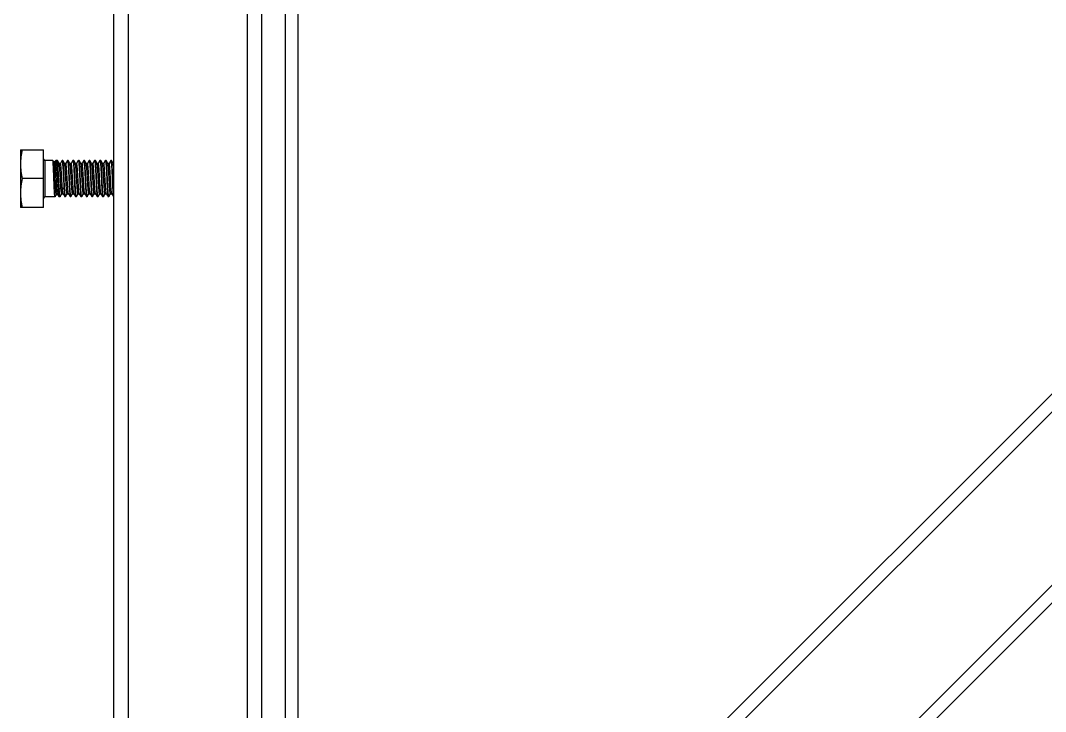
# Model space of a CAD drawing. Extents: x 27938 to 1507990, y 110129 to 923079.
# Drawn here: x 457986 to 460513, y 366920 to 368624 of the extents above; entities that cross this region are included whole.
import ezdxf

# ---------------------------------------------------------------- set-up
doc = ezdxf.new("R2010")
doc.units = 0
doc.header["$LTSCALE"] = 1000
doc.header["$MEASUREMENT"] = 0

msp = doc.modelspace()

# ---------------------------------------------------------------- linework, layer by layer
at = {"linetype": 'Continuous'}
for p, q in [((458670.6, 366000.4), (458670.6, 369014.1)), ((458639.5, 366583.6), (458639.5, 368882.5)), ((459114.5, 366288.5), (461659.9, 368833.9)), ((459136.5, 366266.5), (461681.9, 368811.9)), ((458216.9, 365738.8), (458216.9, 368698.5)), ((458252.4, 365738.8), (458252.4, 368698.5)), ((458546.1, 365738.8), (458546.1, 368698.5)), ((458581.7, 365738.8), (458581.7, 368698.5)), ((459350.4, 366052.6), (461895.9, 368598)), ((459372.5, 366030.6), (461917.9, 368576)), ((457986.4, 368305.3), (457986.4, 368162.9)), ((457986.4, 368305.3), (458043.4, 368305.3)), ((458043.4, 368162.9), (458043.4, 368305.3)), ((458046.9, 368189.6), (458046.9, 368278.6)), ((458066.2, 368278.6), (458046.9, 368278.6)), ((458066.2, 368278.5), (458066.2, 368278.6)), ((458068.2, 368275.3), (458066.2, 368278.5)), ((458073.1, 368278.4), (458071.3, 368275.3)), ((458073.1, 368278.4), (458073.4, 368278.6)), ((458077.4, 368278.6), (458073.4, 368278.6)), ((458077.6, 368278.5), (458077.4, 368278.6)), ((458081.6, 368271.5), (458077.6, 368278.5)), ((458088.6, 368278.4), (458084.7, 368271.7)), ((458088.6, 368278.4), (458088.8, 368278.6)), ((458090.6, 368278.6), (458088.8, 368278.6)), ((458090.8, 368278.5), (458090.6, 368278.6)), ((458095, 368271.2), (458090.8, 368278.5)), ((458102.1, 368278.5), (458098, 368271.4)), ((458102.1, 368278.5), (458102.3, 368278.6)), ((458104, 368278.6), (458102.3, 368278.6)), ((458104.1, 368278.5), (458104, 368278.6)), ((458108.4, 368271.2), (458104.1, 368278.5)), ((458115.5, 368278.5), (458111.4, 368271.4)), ((458115.5, 368278.5), (458115.6, 368278.6)), ((458117.3, 368278.6), (458115.6, 368278.6)), ((458117.5, 368278.5), (458117.3, 368278.6)), ((458121.7, 368271.2), (458117.5, 368278.5)), ((458128.8, 368278.5), (458124.7, 368271.4)), ((458128.8, 368278.5), (458129, 368278.6)), ((458130.7, 368278.6), (458129, 368278.6)), ((458130.8, 368278.5), (458130.7, 368278.6)), ((458135, 368271.2), (458130.8, 368278.5)), ((458142.2, 368278.5), (458138.1, 368271.4)), ((458142.2, 368278.5), (458142.3, 368278.6)), ((458144, 368278.6), (458142.3, 368278.6)), ((458144.2, 368278.5), (458144, 368278.6)), ((458148.4, 368271.2), (458144.2, 368278.5)), ((458155.5, 368278.5), (458151.4, 368271.4)), ((458155.5, 368278.5), (458155.7, 368278.6)), ((458157.4, 368278.6), (458155.7, 368278.6)), ((458157.5, 368278.5), (458157.4, 368278.6)), ((458161.7, 368271.2), (458157.5, 368278.5)), ((458168.9, 368278.5), (458164.8, 368271.4)), ((458168.9, 368278.5), (458169, 368278.6)), ((458170.7, 368278.6), (458169, 368278.6)), ((458170.9, 368278.5), (458170.7, 368278.6)), ((458175.1, 368271.2), (458170.9, 368278.5)), ((458182.2, 368278.5), (458178.1, 368271.4)), ((458182.2, 368278.5), (458182.4, 368278.6)), ((458184, 368278.6), (458182.4, 368278.6)), ((458184.2, 368278.5), (458184, 368278.6)), ((458188.4, 368271.2), (458184.2, 368278.5)), ((458195.5, 368278.5), (458191.5, 368271.4)), ((458195.5, 368278.5), (458195.7, 368278.6)), ((458197.4, 368278.6), (458195.7, 368278.6)), ((458197.6, 368278.5), (458197.4, 368278.6)), ((458201.8, 368271.2), (458197.6, 368278.5)), ((458208.9, 368278.5), (458204.8, 368271.4)), ((458208.9, 368278.5), (458209.1, 368278.6)), ((458210.7, 368278.6), (458209.1, 368278.6)), ((458210.9, 368278.5), (458210.7, 368278.6)), ((458215.1, 368271.2), (458210.9, 368278.5)), ((458071.4, 368275.3), (458068.2, 368275.3)), ((458068.2, 368275.1), (458068.2, 368275.3)), ((458084.8, 368271.7), (458081.5, 368271.7)), ((458098.1, 368271.4), (458094.9, 368271.4)), ((458111.5, 368271.4), (458108.3, 368271.4)), ((458124.8, 368271.4), (458121.6, 368271.4)), ((458138.2, 368271.4), (458134.9, 368271.4)), ((458151.5, 368271.4), (458148.3, 368271.4)), ((458164.9, 368271.4), (458161.6, 368271.4)), ((458178.2, 368271.4), (458175, 368271.4)), ((458191.6, 368271.4), (458188.3, 368271.4)), ((458204.9, 368271.4), (458201.7, 368271.4)), ((458216.9, 368271.4), (458215, 368271.4)), ((458043.4, 368234.1), (457990.4, 368234.1)), ((458134.1, 368231.7), (458134, 368234.1)), ((458145.7, 368234.1), (458145.8, 368231.7)), ((458086.2, 368211.6), (458082, 368207.2)), ((458089.5, 368211.6), (458086.2, 368211.6)), ((458093.7, 368207.2), (458089.5, 368211.6)), ((458071.5, 368189.6), (458046.9, 368189.6)), ((458071.6, 368189.7), (458071.5, 368189.6)), ((458071.6, 368189.7), (458074.9, 368195.4)), ((458074.7, 368195.4), (458078, 368195.4)), ((458077.9, 368195.5), (458081.2, 368189.8)), ((458081.2, 368189.8), (458081.4, 368189.6)), ((458083.9, 368189.6), (458081.4, 368189.6)), ((458084.1, 368189.8), (458083.9, 368189.6)), ((458084.1, 368189.8), (458088.2, 368196.8)), ((458088.1, 368196.8), (458091.4, 368196.8)), ((458091.3, 368197), (458095.4, 368189.8)), ((458097.3, 368189.6), (458095.6, 368189.6)), ((458097.5, 368189.8), (458097.3, 368189.6)), ((458097.5, 368189.8), (458101.6, 368196.8)), ((458101.5, 368196.8), (458104.7, 368196.8)), ((458104.6, 368197), (458104.5, 368197.2)), ((458104.6, 368197), (458108.8, 368189.8)), ((458108.8, 368189.8), (458109, 368189.6)), ((458110.6, 368189.6), (458109, 368189.6)), ((458110.8, 368189.8), (458110.6, 368189.6)), ((458110.8, 368189.8), (458114.9, 368196.8)), ((458114.8, 368196.8), (458118.1, 368196.8)), ((458117.9, 368197), (458117.9, 368197.2)), ((458117.9, 368197), (458122.1, 368189.8)), ((458122.1, 368189.8), (458122.3, 368189.6)), ((458124, 368189.6), (458122.3, 368189.6)), ((458124.2, 368189.8), (458124, 368189.6)), ((458124.2, 368189.8), (458128.3, 368196.8)), ((458128.2, 368196.8), (458131.4, 368196.8)), ((458131.3, 368197), (458131.2, 368197.2)), ((458131.3, 368197), (458135.5, 368189.8)), ((458135.5, 368189.8), (458135.7, 368189.6)), ((458137.3, 368189.6), (458135.7, 368189.6)), ((458137.5, 368189.8), (458137.3, 368189.6)), ((458137.5, 368189.8), (458141.6, 368196.8)), ((458141.5, 368196.8), (458144.7, 368196.8)), ((458144.6, 368197), (458148.8, 368189.8)), ((458150.7, 368189.6), (458149, 368189.6)), ((458150.9, 368189.8), (458150.7, 368189.6)), ((458150.9, 368189.8), (458155, 368196.8)), ((458154.9, 368196.8), (458158.1, 368196.8)), ((458158, 368197), (458157.9, 368197.2)), ((458158, 368197), (458162.2, 368189.8)), ((458162.2, 368189.8), (458162.4, 368189.6)), ((458164, 368189.6), (458162.4, 368189.6)), ((458164.2, 368189.8), (458164, 368189.6)), ((458164.2, 368189.8), (458168.3, 368196.8)), ((458168.2, 368196.8), (458171.4, 368196.8)), ((458171.3, 368197), (458171.2, 368197.2)), ((458171.3, 368197), (458175.5, 368189.8)), ((458175.5, 368189.8), (458175.7, 368189.6)), ((458177.4, 368189.6), (458175.7, 368189.6)), ((458177.5, 368189.8), (458177.4, 368189.6)), ((458177.5, 368189.8), (458181.7, 368196.8)), ((458181.6, 368196.8), (458184.8, 368196.8)), ((458184.7, 368197), (458184.6, 368197.3)), ((458184.7, 368197), (458188.9, 368189.8)), ((458188.9, 368189.8), (458189, 368189.6)), ((458190.7, 368189.6), (458189, 368189.6)), ((458190.9, 368189.8), (458190.7, 368189.6)), ((458190.9, 368189.8), (458195, 368196.8)), ((458194.9, 368196.8), (458198.1, 368196.8)), ((458198, 368197), (458202.2, 368189.8)), ((458202.2, 368189.8), (458202.4, 368189.6)), ((458204.1, 368189.6), (458202.4, 368189.6)), ((458204.2, 368189.8), (458204.1, 368189.6)), ((458204.2, 368189.8), (458208.3, 368196.8)), ((458208.2, 368196.8), (458211.5, 368196.8)), ((458211.4, 368197), (458211.3, 368197.3)), ((458211.4, 368197), (458215.6, 368189.8)), ((458215.6, 368189.8), (458215.7, 368189.6)), ((458216.9, 368189.6), (458215.7, 368189.6)), ((458043.4, 368162.9), (457986.4, 368162.9))]:
    msp.add_line(p, q, dxfattribs=at)
for centre, start, end in [((458046.9, 368282.2), 180, 270), ((458046.9, 368186.1), 90, 180)]:
    msp.add_arc(centre, 3.56, start, end, dxfattribs=at)
for points in [[(457990.4, 368305.3), (457988, 368293.6), (457986.4, 368281.7), (457986.4, 368269.7)], [(457986.4, 368269.7), (457986.4, 368257.8), (457988, 368245.8), (457990.4, 368234.1)], [(457990.4, 368234.1), (457988, 368222.4), (457986.4, 368210.5), (457986.4, 368198.5)], [(457986.4, 368198.5), (457986.4, 368186.6), (457988, 368174.6), (457990.4, 368162.9)]]:
    msp.add_open_spline(points, degree=3, dxfattribs=at)
for points, knots in [([(458068.7, 368234.1), (458068.5, 368239.6), (458068.2, 368247.5), (458067.8, 368257.7), (458067.5, 368264.2), (458067.2, 368269.7), (458066.9, 368273.9), (458066.6, 368276.7), (458066.5, 368278.1), (458066.2, 368278.5)], [0, 0, 0, 0, 0.36864, 0.53657, 0.68548, 0.810114, 0.906077, 0.97003, 1, 1, 1, 1]), ([(458073.4, 368278.6), (458073.5, 368278.6), (458073.8, 368278.3), (458074.1, 368277.2), (458074.6, 368274.7), (458075, 368270.7), (458075.5, 368265.2), (458076, 368258.5), (458076.5, 368250.9), (458077, 368242.7), (458077.3, 368237), (458077.5, 368234.1)], [0, 0, 0, 0, 0.007547, 0.022985, 0.080637, 0.173055, 0.296975, 0.447746, 0.61965, 0.806111, 1, 1, 1, 1]), ([(458080.6, 368234.1), (458080.4, 368239.5), (458080, 368247.4), (458079.5, 368257.5), (458079.1, 368264), (458078.7, 368269.5), (458078.4, 368273.7), (458078, 368276.6), (458077.8, 368278.1), (458077.6, 368278.5)], [0, 0, 0, 0, 0.365079, 0.53175, 0.679987, 0.804667, 0.901508, 0.967249, 1, 1, 1, 1]), ([(458088.8, 368278.6), (458088.9, 368278.6), (458089.1, 368278.3), (458089.3, 368277.7), (458089.5, 368276.6), (458089.8, 368274.4), (458090.2, 368270.6), (458090.6, 368265.2), (458091, 368258.5), (458091.4, 368250.9), (458091.9, 368242.7), (458092.1, 368237), (458092.3, 368234.1)], [0, 0, 0, 0, 0.006868, 0.022, 0.046199, 0.079427, 0.17181, 0.295831, 0.44681, 0.618994, 0.805771, 1, 1, 1, 1]), ([(458094, 368234.1), (458093.7, 368239.5), (458093.3, 368247.4), (458092.8, 368257.4), (458092.4, 368263.9), (458092, 368269.4), (458091.7, 368273.7), (458091.3, 368276.5), (458091, 368278), (458090.8, 368278.5)], [0, 0, 0, 0, 0.364025, 0.530311, 0.678341, 0.803035, 0.90014, 0.966414, 1, 1, 1, 1]), ([(458102.3, 368278.6), (458102.4, 368278.6), (458102.6, 368278.3), (458102.7, 368277.7), (458103, 368276.6), (458103.3, 368274.4), (458103.6, 368270.6), (458104, 368265.2), (458104.4, 368258.5), (458104.8, 368250.9), (458105.2, 368242.7), (458105.5, 368237), (458105.6, 368234.1)], [0, 0, 0, 0, 0.006693, 0.021771, 0.045952, 0.079179, 0.171588, 0.295652, 0.446676, 0.6189, 0.805722, 1, 1, 1, 1]), ([(458107.3, 368234.1), (458107, 368239.5), (458106.7, 368247.4), (458106.1, 368257.4), (458105.8, 368263.9), (458105.4, 368269.4), (458105, 368273.7), (458104.6, 368276.5), (458104.4, 368278), (458104.1, 368278.5)], [0, 0, 0, 0, 0.364027, 0.530312, 0.678339, 0.803032, 0.900139, 0.966415, 1, 1, 1, 1]), ([(458115.6, 368278.6), (458115.7, 368278.6), (458115.9, 368278.3), (458116.1, 368277.7), (458116.3, 368276.6), (458116.6, 368274.4), (458117, 368270.6), (458117.4, 368265.2), (458117.8, 368258.5), (458118.2, 368250.9), (458118.6, 368242.7), (458118.8, 368237), (458119, 368234.1)], [0, 0, 0, 0, 0.006696, 0.021778, 0.045963, 0.079194, 0.171608, 0.295673, 0.446692, 0.618909, 0.805729, 1, 1, 1, 1]), ([(458120.7, 368234.1), (458120.4, 368239.5), (458120, 368247.4), (458119.5, 368257.4), (458119.1, 368263.9), (458118.7, 368269.4), (458118.4, 368273.7), (458118, 368276.5), (458117.7, 368278), (458117.5, 368278.5)], [0, 0, 0, 0, 0.364034, 0.530325, 0.678352, 0.803041, 0.900142, 0.966414, 1, 1, 1, 1]), ([(458129, 368278.6), (458129.1, 368278.6), (458129.3, 368278.3), (458129.4, 368277.7), (458129.7, 368276.6), (458129.9, 368274.4), (458130.3, 368270.6), (458130.7, 368265.2), (458131.1, 368258.5), (458131.5, 368250.9), (458131.9, 368242.7), (458132.2, 368237), (458132.3, 368234.1)], [0, 0, 0, 0, 0.006683, 0.021751, 0.045922, 0.07914, 0.171535, 0.295594, 0.446618, 0.618857, 0.805703, 1, 1, 1, 1]), ([(458134, 368234.1), (458133.7, 368239.5), (458133.4, 368247.4), (458132.8, 368257.4), (458132.5, 368263.9), (458132.1, 368269.4), (458131.7, 368273.7), (458131.3, 368276.5), (458131.1, 368278), (458130.8, 368278.5)], [0, 0, 0, 0, 0.364016, 0.530299, 0.678328, 0.803022, 0.900132, 0.966412, 1, 1, 1, 1]), ([(458142.3, 368278.6), (458142.4, 368278.6), (458142.6, 368278.3), (458142.8, 368277.7), (458143, 368276.6), (458143.3, 368274.4), (458143.6, 368270.6), (458144, 368265.2), (458144.4, 368258.5), (458144.9, 368250.9), (458145.3, 368242.7), (458145.5, 368237), (458145.7, 368234.1)], [0, 0, 0, 0, 0.006671, 0.021725, 0.045886, 0.079098, 0.171491, 0.295553, 0.446588, 0.618835, 0.805687, 1, 1, 1, 1]), ([(458147.3, 368234.1), (458147.1, 368239.5), (458146.7, 368247.4), (458146.2, 368257.4), (458145.8, 368263.9), (458145.4, 368269.4), (458145.1, 368273.7), (458144.6, 368276.5), (458144.4, 368278), (458144.2, 368278.5)], [0, 0, 0, 0, 0.364022, 0.530315, 0.678347, 0.803036, 0.900137, 0.966413, 1, 1, 1, 1]), ([(458155.7, 368278.6), (458155.8, 368278.6), (458156, 368278.3), (458156.1, 368277.7), (458156.3, 368276.6), (458156.6, 368274.4), (458157, 368270.6), (458157.4, 368265.2), (458157.8, 368258.5), (458158.2, 368250.9), (458158.6, 368242.7), (458158.9, 368237), (458159, 368234.1)], [0, 0, 0, 0, 0.006673, 0.021728, 0.04589, 0.079102, 0.171488, 0.295544, 0.446579, 0.618833, 0.80569, 1, 1, 1, 1]), ([(458160.7, 368234.1), (458160.4, 368239.5), (458160.1, 368247.4), (458159.5, 368257.4), (458159.1, 368263.9), (458158.8, 368269.4), (458158.4, 368273.7), (458158, 368276.5), (458157.8, 368278), (458157.5, 368278.5)], [0, 0, 0, 0, 0.364021, 0.530312, 0.678344, 0.803036, 0.900139, 0.966413, 1, 1, 1, 1]), ([(458169, 368278.6), (458169.1, 368278.6), (458169.3, 368278.3), (458169.5, 368277.7), (458169.7, 368276.6), (458170, 368274.4), (458170.3, 368270.6), (458170.7, 368265.2), (458171.1, 368258.5), (458171.5, 368250.9), (458172, 368242.7), (458172.2, 368237), (458172.4, 368234.1)], [0, 0, 0, 0, 0.006683, 0.021749, 0.045921, 0.079139, 0.171536, 0.295597, 0.446627, 0.618868, 0.805705, 1, 1, 1, 1]), ([(458174, 368234.1), (458173.8, 368239.5), (458173.4, 368247.4), (458172.9, 368257.4), (458172.5, 368263.9), (458172.1, 368269.4), (458171.8, 368273.7), (458171.3, 368276.5), (458171.1, 368278), (458170.9, 368278.5)], [0, 0, 0, 0, 0.364024, 0.530311, 0.678341, 0.803035, 0.90014, 0.966414, 1, 1, 1, 1]), ([(458182.4, 368278.6), (458182.5, 368278.6), (458182.7, 368278.3), (458182.8, 368277.7), (458183, 368276.6), (458183.3, 368274.4), (458183.7, 368270.6), (458184.1, 368265.2), (458184.5, 368258.5), (458184.9, 368250.9), (458185.3, 368242.7), (458185.6, 368237), (458185.7, 368234.1)], [0, 0, 0, 0, 0.006692, 0.02177, 0.045951, 0.079177, 0.171585, 0.295649, 0.446674, 0.618898, 0.805721, 1, 1, 1, 1]), ([(458186.2, 368257.1), (458186.1, 368259.8), (458185.8, 368264.8), (458185.4, 368270.6), (458185, 368274.2), (458184.8, 368276.2), (458184.5, 368277.5), (458184.4, 368278.2), (458184.2, 368278.5)], [0, 0, 0, 0, 0.386254, 0.691736, 0.808776, 0.899775, 0.963628, 1, 1, 1, 1]), ([(458195.7, 368278.6), (458195.9, 368278.6), (458196.1, 368277.9), (458196.3, 368277), (458196.6, 368275.1), (458196.8, 368272.6), (458197.1, 368269.5), (458197.5, 368264.3), (458197.7, 368260), (458197.9, 368257.1)], [0, 0, 0, 0, 0.021095, 0.073096, 0.157182, 0.272316, 0.416719, 0.588047, 1, 1, 1, 1]), ([(458200.7, 368234.1), (458200.5, 368239.5), (458200.1, 368247.4), (458199.6, 368257.4), (458199.2, 368263.9), (458198.8, 368269.4), (458198.4, 368273.7), (458198, 368276.5), (458197.8, 368278), (458197.6, 368278.5)], [0, 0, 0, 0, 0.364034, 0.530327, 0.678354, 0.803043, 0.900143, 0.966415, 1, 1, 1, 1]), ([(458209.1, 368278.6), (458209.2, 368278.6), (458209.4, 368278.3), (458209.5, 368277.7), (458209.7, 368276.6), (458210, 368274.4), (458210.4, 368270.6), (458210.8, 368265.2), (458211.2, 368258.5), (458211.6, 368250.9), (458212, 368242.7), (458212.3, 368237), (458212.4, 368234.1)], [0, 0, 0, 0, 0.006682, 0.021748, 0.045918, 0.079135, 0.171528, 0.295585, 0.446611, 0.618853, 0.805701, 1, 1, 1, 1]), ([(458214.1, 368234.1), (458213.8, 368239.5), (458213.4, 368247.4), (458212.9, 368257.4), (458212.5, 368263.9), (458212.1, 368269.4), (458211.8, 368273.7), (458211.4, 368276.5), (458211.2, 368278), (458210.9, 368278.5)], [0, 0, 0, 0, 0.364017, 0.530302, 0.678331, 0.803024, 0.900132, 0.966412, 1, 1, 1, 1]), ([(458074.7, 368195.4), (458074.7, 368195.4), (458074.5, 368195.7), (458074.3, 368196.2), (458074.1, 368197.1), (458073.8, 368199.1), (458073.4, 368202.3), (458073.1, 368207), (458072.7, 368212.8), (458072.3, 368219.4), (458071.9, 368226.5), (458071.3, 368236.4), (458070.8, 368246.2), (458070.3, 368255.5), (458069.9, 368261.5), (458069.5, 368266.6), (458069.1, 368270.6), (458068.7, 368273.3), (458068.5, 368274.7), (458068.2, 368275.1)], [0, 0, 0, 0, 0.003488, 0.010904, 0.022688, 0.038824, 0.083607, 0.143647, 0.216697, 0.300025, 0.390537, 0.484902, 0.671459, 0.756962, 0.833182, 0.897479, 0.947675, 0.982144, 1, 1, 1, 1]), ([(458077.9, 368195.5), (458077.6, 368196), (458077.4, 368197.5), (458077, 368200.3), (458076.6, 368204.4), (458076.2, 368209.7), (458075.8, 368215.9), (458075.2, 368225.3), (458074.7, 368235.1), (458074.2, 368245), (458073.8, 368252.1), (458073.4, 368258.5), (458073, 368264.1), (458072.6, 368268.7), (458072.3, 368272), (458071.9, 368274.1), (458071.7, 368275), (458071.5, 368275.3), (458071.4, 368275.3)], [0, 0, 0, 0, 0.018844, 0.055045, 0.107437, 0.174076, 0.252464, 0.339678, 0.527511, 0.621285, 0.710453, 0.791854, 0.862644, 0.920393, 0.963178, 0.989688, 0.996707, 1, 1, 1, 1]), ([(458086.2, 368211.6), (458085.7, 368217.6), (458085.2, 368227), (458084.5, 368239.6), (458083.9, 368248.9), (458083.4, 368257.1), (458082.9, 368263.1), (458082.5, 368267), (458082.3, 368269), (458082, 368270.5), (458081.8, 368271.2), (458081.6, 368271.5)], [0, 0, 0, 0, 0.303539, 0.468638, 0.62733, 0.768529, 0.882427, 0.926602, 0.961222, 0.985757, 1, 1, 1, 1]), ([(458089.5, 368211.6), (458089.3, 368214.6), (458088.9, 368220.9), (458088.3, 368230.8), (458087.7, 368240.9), (458087.2, 368250.5), (458086.7, 368257.8), (458086.3, 368262.8), (458086, 368265.9), (458085.7, 368268.2), (458085.4, 368270.1), (458085.2, 368271), (458084.9, 368271.7), (458084.8, 368271.7)], [0, 0, 0, 0, 0.15003, 0.317321, 0.489066, 0.652114, 0.794019, 0.853588, 0.904016, 0.944371, 0.97394, 0.992316, 1, 1, 1, 1]), ([(458101.5, 368196.8), (458101.4, 368196.8), (458101.2, 368197.1), (458100.9, 368198), (458100.6, 368199.9), (458100.2, 368203.1), (458099.8, 368207.5), (458099.4, 368212.7), (458099, 368218.8), (458098.6, 368225.4), (458098.1, 368234.6), (458097.6, 368243.8), (458097, 368252.5), (458096.7, 368258.2), (458096.3, 368263), (458095.9, 368266.8), (458095.5, 368269.4), (458095.2, 368270.8), (458095, 368271.2)], [0, 0, 0, 0, 0.003515, 0.010772, 0.037949, 0.081609, 0.140308, 0.211978, 0.294061, 0.383612, 0.477415, 0.664253, 0.750571, 0.827952, 0.893624, 0.945254, 0.981055, 1, 1, 1, 1]), ([(458104.5, 368197.2), (458104.3, 368197.7), (458104, 368199.2), (458103.7, 368202), (458103.3, 368206), (458102.7, 368213), (458102.1, 368223.4), (458101.5, 368234.4), (458100.9, 368243.5), (458100.5, 368250), (458100.2, 368255.9), (458099.8, 368261.1), (458099.4, 368265.3), (458099, 368268.4), (458098.7, 368270.3), (458098.4, 368271.2), (458098.2, 368271.4), (458098.1, 368271.4)], [0, 0, 0, 0, 0.022098, 0.060554, 0.114206, 0.18123, 0.34569, 0.53115, 0.623722, 0.711849, 0.792446, 0.862698, 0.92016, 0.962863, 0.989437, 0.99654, 1, 1, 1, 1]), ([(458114.8, 368196.8), (458114.7, 368196.8), (458114.5, 368197.1), (458114.3, 368198), (458113.9, 368199.9), (458113.6, 368203.1), (458113.2, 368207.5), (458112.8, 368212.7), (458112.4, 368218.8), (458112, 368225.4), (458111.5, 368234.6), (458110.9, 368243.8), (458110.4, 368252.5), (458110, 368258.2), (458109.6, 368263), (458109.2, 368266.8), (458108.8, 368269.4), (458108.6, 368270.8), (458108.4, 368271.2)], [0, 0, 0, 0, 0.003515, 0.010772, 0.037949, 0.081609, 0.140308, 0.211978, 0.294061, 0.383612, 0.477415, 0.664253, 0.750571, 0.827952, 0.893624, 0.945254, 0.981055, 1, 1, 1, 1]), ([(458117.9, 368197.2), (458117.7, 368197.7), (458117.4, 368199.2), (458117, 368202), (458116.6, 368206), (458116.1, 368213.1), (458115.4, 368223.4), (458114.8, 368234.4), (458114.3, 368243.5), (458113.9, 368250), (458113.5, 368255.9), (458113.1, 368261.1), (458112.7, 368265.3), (458112.4, 368268.4), (458112, 368270.3), (458111.8, 368271.2), (458111.6, 368271.4), (458111.5, 368271.4)], [0, 0, 0, 0, 0.022237, 0.060809, 0.11455, 0.181633, 0.346125, 0.531524, 0.624042, 0.712107, 0.792639, 0.862829, 0.920237, 0.962898, 0.989446, 0.996542, 1, 1, 1, 1]), ([(458128.2, 368196.8), (458128.1, 368196.8), (458127.9, 368197.1), (458127.6, 368198), (458127.3, 368199.9), (458126.9, 368203.1), (458126.5, 368207.5), (458126.1, 368212.7), (458125.7, 368218.8), (458125.3, 368225.4), (458124.8, 368234.6), (458124.3, 368243.8), (458123.7, 368252.5), (458123.4, 368258.2), (458123, 368263), (458122.6, 368266.8), (458122.2, 368269.4), (458121.9, 368270.8), (458121.7, 368271.2)], [0, 0, 0, 0, 0.003515, 0.010772, 0.037949, 0.081609, 0.140308, 0.211978, 0.294061, 0.383612, 0.477416, 0.664253, 0.750571, 0.827952, 0.893624, 0.945254, 0.981055, 1, 1, 1, 1]), ([(458131.2, 368197.2), (458131, 368197.7), (458130.7, 368199.2), (458130.3, 368202.1), (458130, 368206), (458129.4, 368213.1), (458128.8, 368223.5), (458128.1, 368234.4), (458127.6, 368243.5), (458127.2, 368250), (458126.8, 368255.9), (458126.5, 368261.1), (458126.1, 368265.3), (458125.7, 368268.4), (458125.4, 368270.3), (458125.1, 368271.2), (458124.9, 368271.4), (458124.8, 368271.4)], [0, 0, 0, 0, 0.022376, 0.061065, 0.114893, 0.182035, 0.346559, 0.531898, 0.624361, 0.712364, 0.792832, 0.86296, 0.920314, 0.962934, 0.989455, 0.996544, 1, 1, 1, 1]), ([(458138.3, 368232.1), (458138, 368236.8), (458137.6, 368243.6), (458137.1, 368252.4), (458136.7, 368258.1), (458136.3, 368263), (458135.9, 368266.8), (458135.5, 368269.4), (458135.3, 368270.8), (458135, 368271.2)], [0, 0, 0, 0, 0.357179, 0.522363, 0.670515, 0.796289, 0.895183, 0.963748, 1, 1, 1, 1]), ([(458141.6, 368232.1), (458141.5, 368234.6), (458141.2, 368239.6), (458140.8, 368246.8), (458140.4, 368253.5), (458139.9, 368259.4), (458139.5, 368264.3), (458139.2, 368267.6), (458138.9, 368269.6), (458138.6, 368270.5), (458138.5, 368271.1), (458138.3, 368271.4), (458138.2, 368271.4)], [0, 0, 0, 0, 0.191103, 0.376469, 0.548513, 0.700189, 0.825314, 0.918839, 0.952565, 0.977198, 0.992701, 1, 1, 1, 1]), ([(458154.9, 368196.8), (458154.8, 368196.8), (458154.6, 368197.1), (458154.3, 368198), (458154, 368199.9), (458153.6, 368203.1), (458153.2, 368207.5), (458152.8, 368212.7), (458152.4, 368218.8), (458152, 368225.4), (458151.5, 368234.6), (458151, 368243.8), (458150.4, 368252.5), (458150, 368258.2), (458149.6, 368263), (458149.3, 368266.8), (458148.9, 368269.4), (458148.6, 368270.8), (458148.4, 368271.2)], [0, 0, 0, 0, 0.003516, 0.010772, 0.037949, 0.081609, 0.140308, 0.211978, 0.294061, 0.383612, 0.477416, 0.664254, 0.750571, 0.827952, 0.893624, 0.945254, 0.981055, 1, 1, 1, 1]), ([(458157.9, 368197.2), (458157.7, 368197.8), (458157.4, 368199.3), (458157, 368202.1), (458156.7, 368206.1), (458156.1, 368213.2), (458155.5, 368223.5), (458154.8, 368234.5), (458154.3, 368243.6), (458153.9, 368250), (458153.5, 368256), (458153.2, 368261.1), (458152.8, 368265.3), (458152.4, 368268.4), (458152.1, 368270.3), (458151.8, 368271.2), (458151.6, 368271.4), (458151.5, 368271.4)], [0, 0, 0, 0, 0.022654, 0.061574, 0.115578, 0.182837, 0.347426, 0.532643, 0.624999, 0.712877, 0.793216, 0.863221, 0.920468, 0.963004, 0.989473, 0.996549, 1, 1, 1, 1]), ([(458168.2, 368196.8), (458168.1, 368196.8), (458167.9, 368197.1), (458167.7, 368198), (458167.3, 368199.9), (458166.9, 368203.1), (458166.5, 368207.5), (458166.2, 368212.7), (458165.8, 368218.8), (458165.4, 368225.4), (458164.8, 368234.6), (458164.3, 368243.8), (458163.8, 368252.5), (458163.4, 368258.2), (458163, 368263), (458162.6, 368266.8), (458162.2, 368269.4), (458162, 368270.8), (458161.7, 368271.2)], [0, 0, 0, 0, 0.003516, 0.010771, 0.037949, 0.081609, 0.140308, 0.211978, 0.294061, 0.383613, 0.477416, 0.664254, 0.750571, 0.827952, 0.893624, 0.945254, 0.981055, 1, 1, 1, 1]), ([(458171.2, 368197.2), (458171, 368197.8), (458170.8, 368199.3), (458170.4, 368202.1), (458170, 368206.1), (458169.4, 368213.2), (458168.8, 368223.6), (458168.2, 368234.5), (458167.7, 368243.6), (458167.3, 368250.1), (458166.9, 368256), (458166.5, 368261.1), (458166.1, 368265.3), (458165.8, 368268.4), (458165.4, 368270.3), (458165.1, 368271.2), (458165, 368271.4), (458164.9, 368271.4)], [0, 0, 0, 0, 0.022792, 0.061828, 0.11592, 0.183237, 0.347858, 0.533014, 0.625317, 0.713133, 0.793408, 0.863351, 0.920544, 0.963039, 0.989482, 0.996551, 1, 1, 1, 1]), ([(458181.6, 368196.8), (458181.5, 368196.8), (458181.3, 368197.1), (458181, 368198), (458180.6, 368199.9), (458180.3, 368203.1), (458179.9, 368207.5), (458179.5, 368212.7), (458179.1, 368218.8), (458178.7, 368225.4), (458178.2, 368234.6), (458177.7, 368243.8), (458177.1, 368252.5), (458176.7, 368258.2), (458176.3, 368263), (458176, 368266.8), (458175.6, 368269.4), (458175.3, 368270.8), (458175.1, 368271.2)], [0, 0, 0, 0, 0.003516, 0.010771, 0.037949, 0.081609, 0.140308, 0.211978, 0.294061, 0.383613, 0.477416, 0.664254, 0.750571, 0.827952, 0.893624, 0.945254, 0.981055, 1, 1, 1, 1]), ([(458184.6, 368197.3), (458184.4, 368197.8), (458184.1, 368199.3), (458183.7, 368202.2), (458183.3, 368206.2), (458182.8, 368213.2), (458182.1, 368223.6), (458181.5, 368234.6), (458181, 368243.6), (458180.6, 368250.1), (458180.2, 368256), (458179.8, 368261.1), (458179.5, 368265.3), (458179.1, 368268.4), (458178.8, 368270.3), (458178.5, 368271.2), (458178.3, 368271.4), (458178.2, 368271.4)], [0, 0, 0, 0, 0.022931, 0.062083, 0.116262, 0.183637, 0.34829, 0.533386, 0.625634, 0.713389, 0.793599, 0.863481, 0.920621, 0.963074, 0.989491, 0.996553, 1, 1, 1, 1]), ([(458187.4, 368234.1), (458187.3, 368236.1), (458186.9, 368243.8), (458186.5, 368251.4), (458186.2, 368257.1)], [0, 0, 0, 0, 0.261816, 1, 1, 1, 1]), ([(458190.4, 368253.3), (458190.3, 368255.6), (458190, 368259.7), (458189.5, 368265.1), (458189.1, 368268.5), (458188.7, 368270.4), (458188.6, 368271), (458188.4, 368271.2)], [0, 0, 0, 0, 0.381097, 0.684377, 0.893928, 0.960143, 1, 1, 1, 1]), ([(458194.9, 368196.8), (458194.8, 368196.8), (458194.5, 368197.4), (458194.3, 368198.3), (458194, 368199.9), (458193.7, 368202.1), (458193.5, 368204.9), (458193.1, 368209.5), (458192.6, 368216.2), (458192.1, 368225.1), (458191.5, 368234.6), (458191, 368244.1), (458190.6, 368250.3), (458190.4, 368253.3)], [0, 0, 0, 0, 0.007549, 0.025288, 0.053782, 0.092698, 0.14142, 0.199125, 0.337396, 0.498012, 0.669894, 0.841157, 1, 1, 1, 1]), ([(458193.7, 368253.3), (458193.6, 368255.8), (458193.3, 368259.4), (458193, 368263.8), (458192.7, 368266.4), (458192.4, 368268.5), (458192.2, 368270), (458191.9, 368270.9), (458191.7, 368271.4), (458191.6, 368271.4)], [0, 0, 0, 0, 0.410879, 0.581806, 0.725913, 0.840918, 0.925076, 0.977487, 1, 1, 1, 1]), ([(458198, 368197), (458197.9, 368197.3), (458197.7, 368198), (458197.3, 368200.1), (458196.9, 368204), (458196.4, 368210.1), (458195.9, 368217.7), (458195.3, 368226.4), (458194.7, 368238.4), (458194.1, 368247.4), (458193.7, 368253.3)], [0, 0, 0, 0, 0.014139, 0.038106, 0.114569, 0.22512, 0.362916, 0.519336, 0.684562, 1, 1, 1, 1]), ([(458197.9, 368257.1), (458198, 368255.3), (458198.4, 368247.6), (458198.8, 368240), (458199.1, 368234.1)], [0, 0, 0, 0, 0.233581, 1, 1, 1, 1]), ([(458208.2, 368196.8), (458208.2, 368196.8), (458208, 368197.1), (458207.7, 368198), (458207.3, 368199.9), (458207, 368203.1), (458206.6, 368207.5), (458206.2, 368212.7), (458205.8, 368218.8), (458205.4, 368225.4), (458204.9, 368234.6), (458204.4, 368243.8), (458203.8, 368252.5), (458203.4, 368258.2), (458203, 368263), (458202.7, 368266.8), (458202.3, 368269.4), (458202, 368270.8), (458201.8, 368271.2)], [0, 0, 0, 0, 0.003516, 0.010771, 0.037949, 0.081609, 0.140308, 0.211978, 0.294061, 0.383613, 0.477416, 0.664254, 0.750571, 0.827952, 0.893624, 0.945254, 0.981055, 1, 1, 1, 1]), ([(458211.3, 368197.3), (458211.1, 368197.8), (458210.8, 368199.4), (458210.4, 368202.2), (458210, 368206.2), (458209.5, 368213.3), (458208.8, 368223.7), (458208.2, 368234.6), (458207.7, 368243.7), (458207.3, 368250.1), (458206.9, 368256), (458206.5, 368261.1), (458206.1, 368265.3), (458205.8, 368268.4), (458205.4, 368270.3), (458205.2, 368271.2), (458205, 368271.4), (458204.9, 368271.4)], [0, 0, 0, 0, 0.023208, 0.06259, 0.116944, 0.184435, 0.349152, 0.534126, 0.626268, 0.713899, 0.79398, 0.86374, 0.920773, 0.963144, 0.989509, 0.996558, 1, 1, 1, 1]), ([(458216.9, 368257), (458216.7, 368258.8), (458216.5, 368262), (458216.1, 368266.3), (458215.6, 368269.2), (458215.4, 368270.8), (458215.1, 368271.2)], [0, 0, 0, 0, 0.381924, 0.683092, 0.891493, 1, 1, 1, 1]), ([(458071.5, 368189.6), (458071.4, 368189.6), (458071.2, 368190), (458071.1, 368190.6), (458070.9, 368191.7), (458070.7, 368193.9), (458070.4, 368197.6), (458070, 368203.1), (458069.7, 368209.7), (458069.4, 368217.3), (458069, 368225.6), (458068.8, 368231.2), (458068.7, 368234.1)], [0, 0, 0, 0, 0.006203, 0.021073, 0.045141, 0.078305, 0.170688, 0.294821, 0.44599, 0.618417, 0.805472, 1, 1, 1, 1]), ([(458077.5, 368234.1), (458077.8, 368228.8), (458078.2, 368221), (458078.9, 368211), (458079.3, 368204.5), (458079.8, 368199.1), (458080.2, 368194.8), (458080.6, 368191.9), (458080.9, 368190.3), (458081.2, 368189.8)], [0, 0, 0, 0, 0.361155, 0.526427, 0.673911, 0.798642, 0.896457, 0.964179, 1, 1, 1, 1]), ([(458082, 368207.2), (458081.9, 368209.2), (458081.4, 368218.2), (458081, 368227.2), (458080.6, 368234.1)], [0, 0, 0, 0, 0.22604, 1, 1, 1, 1]), ([(458092.3, 368234.1), (458092.4, 368231.7), (458092.8, 368222.7), (458093.3, 368213.8), (458093.7, 368207.2)], [0, 0, 0, 0, 0.2673, 1, 1, 1, 1]), ([(458097.3, 368189.6), (458097.2, 368189.6), (458097, 368190), (458096.8, 368190.6), (458096.6, 368191.7), (458096.3, 368193.9), (458096, 368197.6), (458095.6, 368203.1), (458095.2, 368209.7), (458094.8, 368217.3), (458094.4, 368225.6), (458094.1, 368231.2), (458094, 368234.1)], [0, 0, 0, 0, 0.006697, 0.021779, 0.045964, 0.079194, 0.171609, 0.295674, 0.446694, 0.618911, 0.805729, 1, 1, 1, 1]), ([(458105.6, 368234.1), (458105.9, 368228.7), (458106.3, 368220.9), (458106.8, 368210.8), (458107.2, 368204.3), (458107.6, 368198.9), (458107.9, 368194.6), (458108.3, 368191.7), (458108.5, 368190.2), (458108.8, 368189.8)], [0, 0, 0, 0, 0.363963, 0.530225, 0.678242, 0.802937, 0.90006, 0.966368, 1, 1, 1, 1]), ([(458110.6, 368189.6), (458110.5, 368189.6), (458110.3, 368190), (458110.2, 368190.6), (458110, 368191.7), (458109.7, 368193.9), (458109.3, 368197.6), (458108.9, 368203.1), (458108.5, 368209.7), (458108.1, 368217.3), (458107.7, 368225.6), (458107.4, 368231.2), (458107.3, 368234.1)], [0, 0, 0, 0, 0.006689, 0.021764, 0.045941, 0.079165, 0.171569, 0.295632, 0.446659, 0.618889, 0.805716, 1, 1, 1, 1]), ([(458119, 368234.1), (458119.2, 368228.7), (458119.6, 368220.9), (458120.1, 368210.8), (458120.5, 368204.3), (458120.9, 368198.9), (458121.3, 368194.6), (458121.7, 368191.7), (458121.9, 368190.2), (458122.1, 368189.8)], [0, 0, 0, 0, 0.363959, 0.530225, 0.678245, 0.80294, 0.900061, 0.966367, 1, 1, 1, 1]), ([(458124, 368189.6), (458123.9, 368189.6), (458123.7, 368190), (458123.5, 368190.6), (458123.3, 368191.7), (458123, 368193.9), (458122.7, 368197.6), (458122.3, 368203.1), (458121.9, 368209.7), (458121.5, 368217.3), (458121.1, 368225.6), (458120.8, 368231.2), (458120.7, 368234.1)], [0, 0, 0, 0, 0.00668, 0.021743, 0.045911, 0.079128, 0.171521, 0.29558, 0.446613, 0.618858, 0.805701, 1, 1, 1, 1]), ([(458132.3, 368234.1), (458132.6, 368228.7), (458133, 368220.9), (458133.5, 368210.8), (458133.9, 368204.3), (458134.3, 368198.9), (458134.6, 368194.6), (458135, 368191.7), (458135.2, 368190.2), (458135.5, 368189.8)], [0, 0, 0, 0, 0.363957, 0.530226, 0.678247, 0.80294, 0.900059, 0.966367, 1, 1, 1, 1]), ([(458137.3, 368189.6), (458137.2, 368189.6), (458137, 368190), (458136.9, 368190.5), (458136.7, 368191.6), (458136.4, 368193.6), (458136.1, 368197.1), (458135.7, 368202.2), (458135.3, 368208.5), (458134.9, 368215.7), (458134.5, 368223.5), (458134.2, 368228.9), (458134.1, 368231.7)], [0, 0, 0, 0, 0.006689, 0.021571, 0.045424, 0.078208, 0.169526, 0.292465, 0.442701, 0.6149, 0.802905, 1, 1, 1, 1]), ([(458141.5, 368196.8), (458141.4, 368196.8), (458141.2, 368197.1), (458141, 368198), (458140.6, 368199.9), (458140.3, 368203.1), (458139.9, 368207.4), (458139.5, 368212.6), (458138.9, 368221), (458138.6, 368227.6), (458138.3, 368232.1)], [0, 0, 0, 0, 0.007368, 0.022553, 0.07941, 0.170757, 0.293599, 0.443643, 0.615565, 1, 1, 1, 1]), ([(458144.6, 368197), (458144.4, 368197.4), (458144.2, 368198.6), (458143.8, 368200.9), (458143.5, 368204.3), (458143.1, 368208.6), (458142.7, 368213.7), (458142.2, 368221.6), (458141.9, 368227.8), (458141.6, 368232.1)], [0, 0, 0, 0, 0.036414, 0.10397, 0.201071, 0.324823, 0.471425, 0.636308, 1, 1, 1, 1]), ([(458145.8, 368231.7), (458146, 368226.6), (458146.4, 368219.1), (458146.9, 368209.6), (458147.3, 368203.4), (458147.7, 368198.3), (458148, 368194.3), (458148.4, 368191.6), (458148.6, 368190.2), (458148.8, 368189.8)], [0, 0, 0, 0, 0.367266, 0.533405, 0.680662, 0.804347, 0.900563, 0.966339, 1, 1, 1, 1]), ([(458150.7, 368189.6), (458150.6, 368189.6), (458150.4, 368190), (458150.2, 368190.6), (458150, 368191.7), (458149.7, 368193.9), (458149.4, 368197.6), (458149, 368203.1), (458148.6, 368209.7), (458148.2, 368217.3), (458147.8, 368225.6), (458147.5, 368231.2), (458147.3, 368234.1)], [0, 0, 0, 0, 0.006689, 0.021763, 0.04594, 0.079164, 0.171568, 0.295631, 0.446657, 0.618886, 0.805714, 1, 1, 1, 1]), ([(458159, 368234.1), (458159.3, 368228.7), (458159.6, 368220.9), (458160.2, 368210.8), (458160.6, 368204.3), (458161, 368198.9), (458161.3, 368194.6), (458161.7, 368191.7), (458161.9, 368190.2), (458162.2, 368189.8)], [0, 0, 0, 0, 0.363961, 0.530225, 0.678245, 0.802939, 0.90006, 0.966367, 1, 1, 1, 1]), ([(458164, 368189.6), (458163.9, 368189.6), (458163.7, 368190), (458163.6, 368190.6), (458163.4, 368191.7), (458163.1, 368193.9), (458162.7, 368197.6), (458162.3, 368203.1), (458161.9, 368209.7), (458161.5, 368217.3), (458161.1, 368225.6), (458160.8, 368231.2), (458160.7, 368234.1)], [0, 0, 0, 0, 0.006676, 0.021733, 0.045899, 0.079113, 0.171508, 0.295569, 0.446596, 0.61884, 0.805693, 1, 1, 1, 1]), ([(458172.4, 368234.1), (458172.6, 368228.7), (458173, 368220.9), (458173.5, 368210.8), (458173.9, 368204.3), (458174.3, 368198.9), (458174.6, 368194.6), (458175.1, 368191.7), (458175.3, 368190.2), (458175.5, 368189.8)], [0, 0, 0, 0, 0.363962, 0.530226, 0.678239, 0.802933, 0.900057, 0.966368, 1, 1, 1, 1]), ([(458177.4, 368189.6), (458177.3, 368189.6), (458177.1, 368190), (458176.9, 368190.6), (458176.7, 368191.7), (458176.4, 368193.9), (458176.1, 368197.6), (458175.7, 368203.1), (458175.3, 368209.7), (458174.9, 368217.3), (458174.4, 368225.6), (458174.2, 368231.2), (458174, 368234.1)], [0, 0, 0, 0, 0.006697, 0.021779, 0.045964, 0.079195, 0.171609, 0.295674, 0.446694, 0.618911, 0.805729, 1, 1, 1, 1]), ([(458185.7, 368234.1), (458186, 368228.7), (458186.3, 368220.9), (458186.9, 368210.8), (458187.3, 368204.3), (458187.6, 368198.9), (458188, 368194.6), (458188.4, 368191.7), (458188.6, 368190.2), (458188.9, 368189.8)], [0, 0, 0, 0, 0.363963, 0.530225, 0.678242, 0.802937, 0.90006, 0.966368, 1, 1, 1, 1]), ([(458190.7, 368189.6), (458190.6, 368189.6), (458190.4, 368190), (458190.3, 368190.6), (458190.1, 368191.7), (458189.8, 368193.9), (458189.4, 368197.6), (458189, 368203.1), (458188.6, 368209.7), (458188.2, 368217.3), (458187.8, 368225.6), (458187.5, 368231.2), (458187.4, 368234.1)], [0, 0, 0, 0, 0.006686, 0.021758, 0.045933, 0.079154, 0.171555, 0.295617, 0.446646, 0.618881, 0.805711, 1, 1, 1, 1]), ([(458199.1, 368234.1), (458199.3, 368228.7), (458199.7, 368220.9), (458200.2, 368210.8), (458200.6, 368204.3), (458201, 368198.9), (458201.3, 368194.6), (458201.8, 368191.7), (458202, 368190.2), (458202.2, 368189.8)], [0, 0, 0, 0, 0.363958, 0.530225, 0.678245, 0.80294, 0.90006, 0.966367, 1, 1, 1, 1]), ([(458204.1, 368189.6), (458204, 368189.6), (458203.8, 368190), (458203.6, 368190.6), (458203.4, 368191.7), (458203.1, 368193.9), (458202.8, 368197.6), (458202.4, 368203.1), (458202, 368209.7), (458201.5, 368217.3), (458201.1, 368225.6), (458200.9, 368231.2), (458200.7, 368234.1)], [0, 0, 0, 0, 0.006677, 0.021736, 0.045902, 0.079117, 0.171507, 0.295565, 0.446598, 0.618848, 0.805696, 1, 1, 1, 1]), ([(458212.4, 368234.1), (458212.7, 368228.7), (458213, 368220.9), (458213.6, 368210.8), (458213.9, 368204.3), (458214.3, 368198.9), (458214.7, 368194.6), (458215.1, 368191.7), (458215.3, 368190.2), (458215.6, 368189.8)], [0, 0, 0, 0, 0.363957, 0.530228, 0.678248, 0.80294, 0.900058, 0.966367, 1, 1, 1, 1]), ([(458216.9, 368191.2), (458216.5, 368193.1), (458216, 368198.5), (458215.4, 368208), (458214.7, 368220.3), (458214.3, 368229.4), (458214.1, 368234.1)], [0, 0, 0, 0, 0.140058, 0.370691, 0.667791, 1, 1, 1, 1]), ([(458083.9, 368189.6), (458083.8, 368189.6), (458083.6, 368190.2), (458083.4, 368191), (458083.2, 368192.5), (458082.9, 368194.4), (458082.7, 368197), (458082.4, 368201.3), (458082.1, 368204.7), (458082, 368207.2)], [0, 0, 0, 0, 0.021546, 0.072917, 0.155846, 0.269667, 0.412995, 0.584026, 1, 1, 1, 1]), ([(458088.1, 368196.8), (458088, 368196.8), (458087.8, 368197.3), (458087.6, 368198), (458087.4, 368199.2), (458087, 368201.7), (458086.6, 368205.9), (458086.3, 368209.5), (458086.2, 368211.6)], [0, 0, 0, 0, 0.023235, 0.075178, 0.15823, 0.271917, 0.585415, 1, 1, 1, 1]), ([(458091.3, 368197), (458091, 368197.5), (458090.7, 368199.1), (458090.3, 368202), (458089.9, 368206.4), (458089.6, 368209.7), (458089.5, 368211.6)], [0, 0, 0, 0, 0.108395, 0.316903, 0.618184, 1, 1, 1, 1]), ([(458093.7, 368207.2), (458093.8, 368204.9), (458094.1, 368200.9), (458094.5, 368195.7), (458094.8, 368192.3), (458095.2, 368190.6), (458095.3, 368190), (458095.4, 368189.8)], [0, 0, 0, 0, 0.387446, 0.690986, 0.897716, 0.962073, 1, 1, 1, 1]), ([(458095.4, 368189.8), (458095.5, 368189.8), (458095.5, 368189.7), (458095.6, 368189.6), (458095.6, 368189.6)], [0, 0, 0, 0, 0.600476, 1, 1, 1, 1]), ([(458148.8, 368189.8), (458148.9, 368189.8), (458148.9, 368189.7), (458149, 368189.6), (458149, 368189.6)], [0, 0, 0, 0, 0.600612, 1, 1, 1, 1])]:
    msp.add_open_spline(points, degree=3, knots=knots, dxfattribs=at)

doc.saveas('drawing.dxf')
